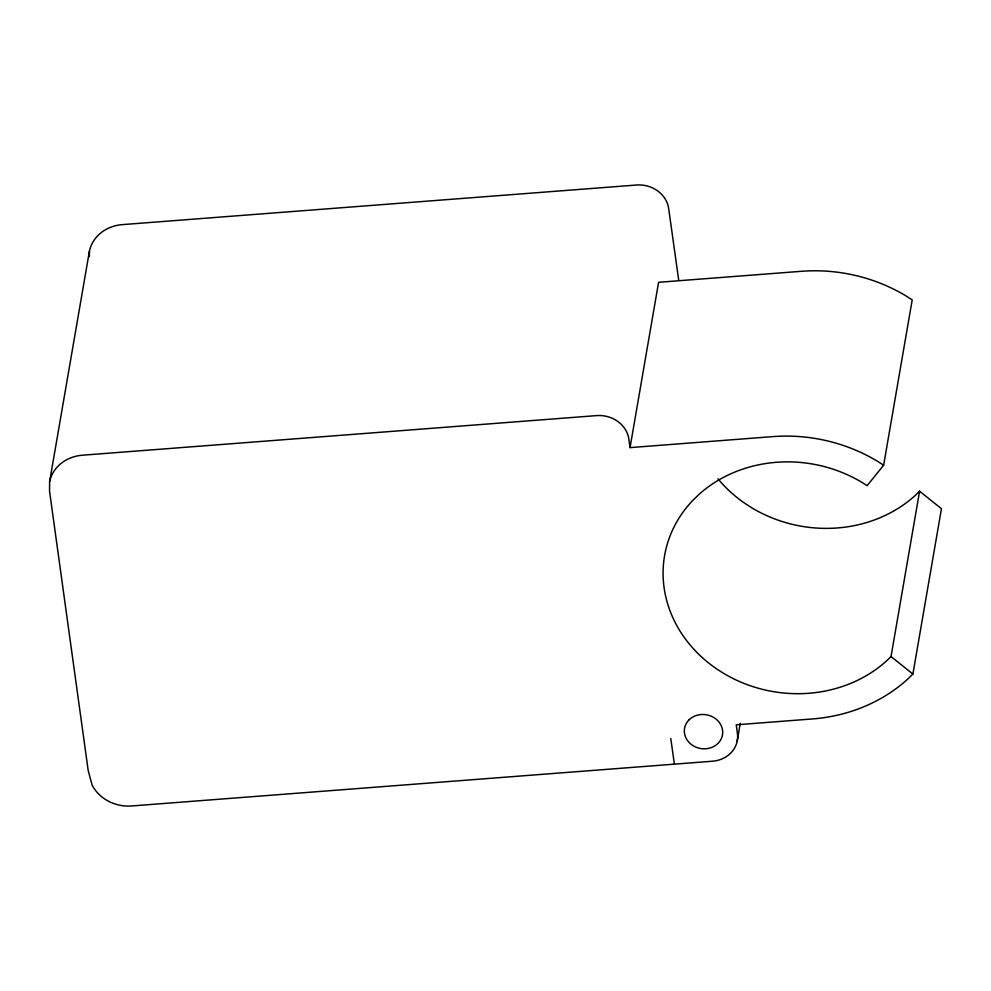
<?xml version="1.0" encoding="UTF-8"?>
<svg xmlns="http://www.w3.org/2000/svg" width="991" height="991" viewBox="0 0 991 991"><rect width="100%" height="100%" fill="white"/><g stroke="black" fill="none" stroke-linecap="round" stroke-linejoin="round"><path stroke-width="1.49" d="M678.724 280.292L668.665 208.482A28.875 25.667 9.8 0 0 636.507 185.02L122.351 224.623A38.5 34.214 9.8 0 0 89.438 251.057L49.612 481.638L49.55 491.251L88.174 770.403L92.126 785.107A38.5 34.214 9.8 0 0 131.654 805.968L712.467 761.224A28.875 25.667 9.8 0 0 737.428 733.365L736.239 724.805L812.409 718.946A158.833 141.131 9.8 0 0 908.004 678.835L912.897 674.053L941.45 508.73L919.586 491.226L915.585 495.141A129.945 115.476 9.8 0 1 751.723 507.764L744.984 503.428A129.945 115.476 9.8 0 1 717.955 478.777M89.401 256.558L89.438 251.057M883.638 465.225L877.53 461.298A158.833 141.131 9.8 0 0 772.856 436.61L630.041 447.622L658.594 282.299L801.409 271.299A158.833 141.131 9.8 0 1 906.096 295.975L912.203 299.914L883.638 465.225L867.1 485.689L862.096 482.481A129.945 115.476 9.8 0 0 698.234 495.104L692.845 500.368A129.945 115.476 9.8 0 0 716.431 668.752L723.157 673.075A129.945 115.476 9.8 0 0 887.032 660.452L891.033 656.55L919.586 491.226M737.143 741.404L740.289 723.207M891.033 656.55L912.897 674.053M630.041 447.622L628.839 439.063A28.875 25.667 9.8 0 0 596.681 415.601L82.526 455.203A38.5 34.214 9.8 0 0 49.612 481.638M670.783 738.493L674.375 764.16M688.72 720.184L687.989 721.014A19.25 17.107 9.8 0 0 691.73 744.786A19.25 17.107 9.8 0 0 718.289 743.126L719.032 742.296A19.25 17.107 9.8 0 0 715.279 718.512A19.25 17.107 9.8 0 0 688.72 720.184"/></g></svg>
